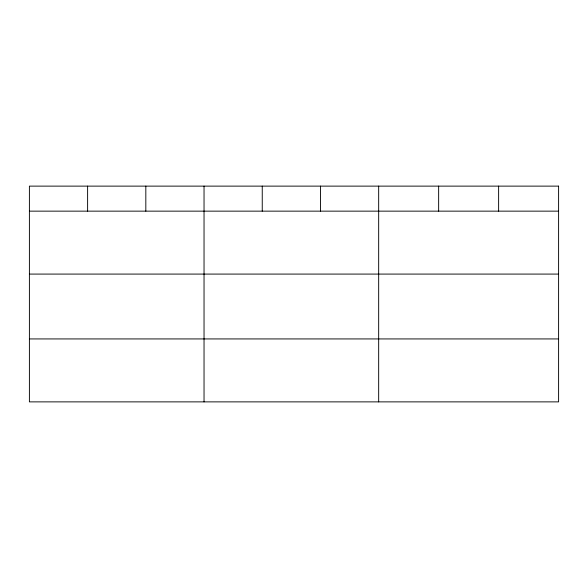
<?xml version="1.0" encoding="UTF-8"?>
<svg xmlns="http://www.w3.org/2000/svg" width="588" height="588" viewBox="0 0 588 588"><rect width="100%" height="100%" fill="white"/><g stroke="black" fill="none" stroke-linecap="round" stroke-linejoin="round"><path stroke-width="0.88" d="M29.4 211.143L558.6 211.143M29.4 274.082L558.6 274.082M29.4 338.931L558.6 338.931M498.624 186.124L498.624 211.143M438.648 186.124L438.648 211.143M378.672 186.124L378.672 401.876M320.46 186.124L320.46 211.143M262.248 186.124L262.248 211.143M204.036 186.124L204.036 401.876M145.824 186.124L145.824 211.143M87.612 186.124L87.612 211.143M558.6 186.124L29.4 186.124L29.4 401.876L558.6 401.876L558.6 186.124"/></g></svg>
